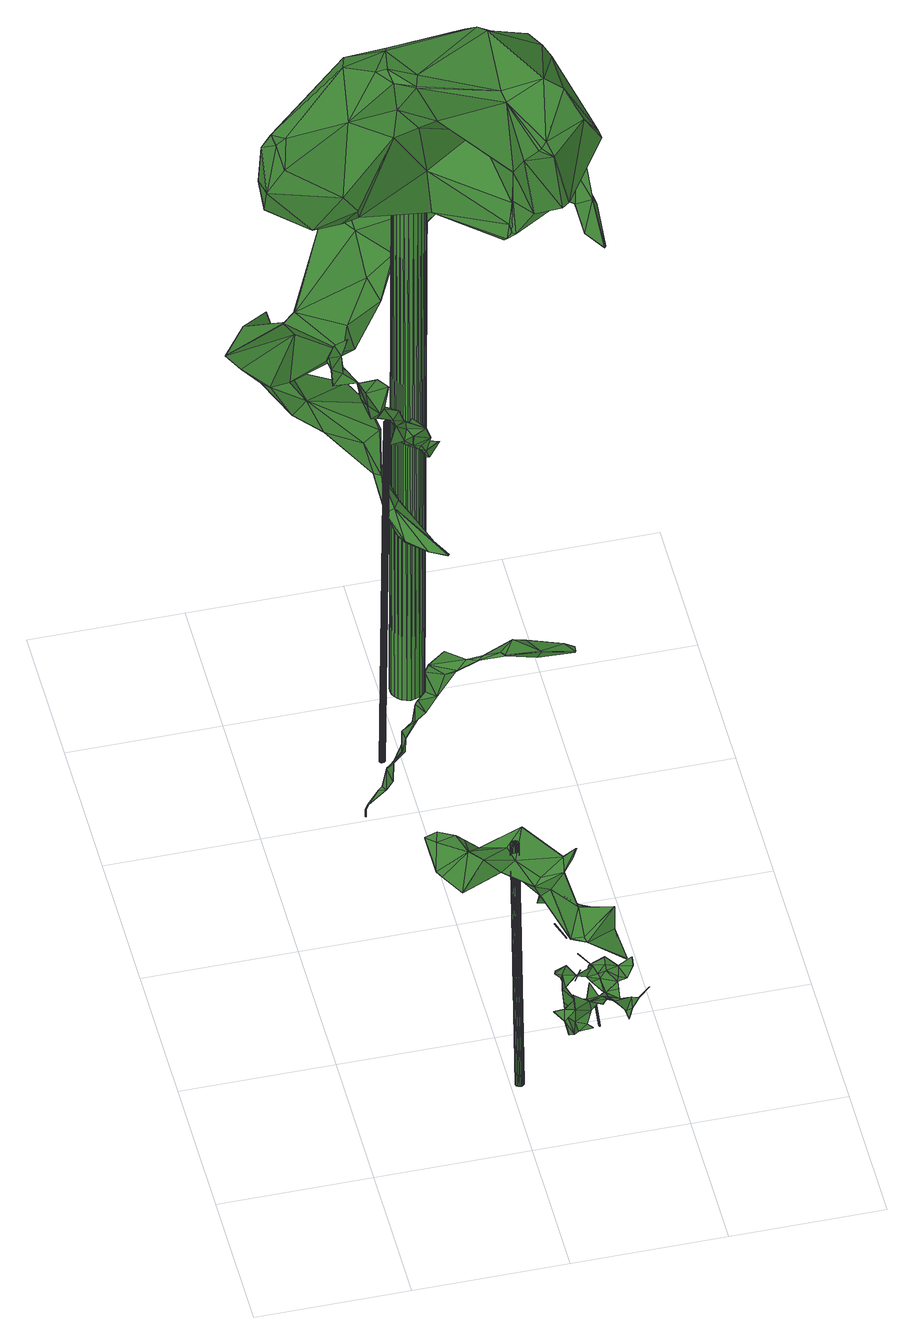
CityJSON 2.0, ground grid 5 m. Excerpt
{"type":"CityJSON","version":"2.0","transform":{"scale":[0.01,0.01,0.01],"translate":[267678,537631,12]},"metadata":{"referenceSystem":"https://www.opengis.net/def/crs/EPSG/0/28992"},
"CityObjects":{
"tree1":{"type":"SolitaryVegetationObject","attributes":{"gtid":174,"crown_width_m":4.52,"crown_median_z":22.86,"crown_r50_m":0.255,"crown_porosity":0.923,"trunk_H_m":10.41,"trunk_DBH_m":0.271,"trunk_radius_m":0.135,"trunk_base_height_m":12.45,"original_gtid":"190"},"geometry":[{"type":"Solid","lod":"3","boundaries":[[[[0,1,2]],[[3,4,5]],[[6,3,5]],[[7,8,9]],[[10,11,12]],[[13,11,10]],[[14,15,16]],[[17,18,19]],[[20,3,21]],[[22,5,4]],[[23,24,25]],[[26,27,28]],[[29,27,26]],[[30,31,32]],[[33,34,35]],[[36,37,38]],[[5,22,39]],[[5,39,40]],[[41,42,43]],[[43,44,41]],[[45,46,36]],[[47,1,0]],[[23,48,49]],[[50,51,52]],[[53,54,55]],[[56,34,57]],[[3,58,59]],[[43,60,61]],[[44,43,61]],[[62,63,61]],[[25,24,64]],[[20,21,22]],[[65,52,66]],[[67,68,69]],[[59,58,55]],[[61,60,27]],[[51,50,16]],[[3,6,58]],[[4,20,22]],[[4,3,20]],[[67,50,70]],[[61,63,44]],[[71,33,72]],[[73,74,75]],[[59,55,39]],[[34,76,35]],[[56,76,34]],[[72,57,71]],[[45,64,24]],[[63,68,44]],[[27,29,77]],[[70,78,79]],[[61,27,77]],[[61,77,62]],[[80,81,82]],[[23,83,48]],[[84,75,19]],[[1,85,84]],[[23,49,46]],[[64,86,87]],[[86,36,38]],[[88,89,90]],[[88,90,6]],[[36,86,91]],[[26,92,29]],[[64,91,86]],[[44,68,93]],[[44,93,41]],[[94,95,96]],[[1,97,18]],[[98,79,99]],[[70,79,98]],[[100,32,31]],[[30,101,31]],[[102,94,96]],[[100,102,96]],[[87,23,25]],[[87,25,64]],[[86,38,87]],[[58,6,90]],[[70,50,78]],[[87,83,23]],[[36,46,37]],[[47,97,1]],[[46,49,37]],[[48,103,49]],[[83,103,48]],[[104,7,105]],[[103,37,49]],[[38,37,103]],[[31,106,100]],[[87,38,103]],[[87,103,83]],[[74,107,75]],[[72,33,35]],[[71,57,34]],[[27,60,28]],[[73,84,107]],[[29,42,98]],[[92,42,29]],[[71,34,108]],[[108,109,110]],[[13,111,112]],[[78,113,114]],[[73,75,84]],[[30,32,108]],[[66,115,14]],[[84,19,1]],[[1,19,2]],[[96,32,100]],[[82,111,116]],[[73,117,74]],[[46,45,24]],[[96,108,32]],[[46,24,23]],[[99,8,77]],[[77,8,62]],[[12,2,19]],[[12,19,18]],[[29,98,77]],[[14,115,15]],[[3,59,21]],[[98,99,77]],[[0,112,47]],[[118,89,114]],[[119,114,89]],[[120,54,53]],[[100,106,102]],[[110,102,121]],[[0,13,112]],[[56,117,73]],[[107,85,17]],[[17,75,107]],[[17,19,75]],[[54,39,55]],[[35,117,72]],[[33,109,34]],[[34,109,108]],[[122,123,53]],[[45,124,64]],[[124,91,64]],[[101,124,45]],[[43,125,60]],[[110,121,30]],[[101,30,121]],[[67,16,50]],[[80,126,81]],[[126,80,116]],[[73,107,56]],[[85,107,84]],[[106,121,102]],[[43,92,125]],[[28,60,125]],[[102,110,94]],[[116,111,127]],[[13,127,111]],[[82,116,80]],[[79,78,105]],[[119,105,78]],[[8,7,62]],[[119,78,114]],[[43,42,92]],[[88,105,119]],[[54,40,39]],[[41,98,42]],[[101,106,124]],[[97,128,10]],[[106,101,121]],[[82,129,130]],[[116,129,126]],[[81,126,129]],[[89,88,119]],[[26,131,92]],[[105,7,9]],[[39,22,21]],[[69,16,67]],[[90,122,58]],[[104,65,132]],[[15,51,16]],[[58,122,55]],[[82,81,129]],[[133,88,134]],[[133,104,88]],[[39,21,59]],[[130,111,82]],[[123,118,113]],[[115,51,15]],[[28,131,26]],[[125,131,28]],[[120,53,123]],[[130,112,111]],[[92,131,125]],[[120,133,134]],[[120,134,135]],[[112,130,127]],[[112,127,47]],[[66,51,115]],[[54,120,135]],[[94,33,95]],[[71,95,33]],[[123,113,52]],[[56,107,76]],[[66,14,65]],[[69,68,63]],[[40,135,5]],[[54,135,40]],[[6,134,88]],[[65,14,16]],[[74,76,107]],[[35,76,74]],[[69,63,7]],[[69,7,104]],[[62,7,63]],[[104,105,88]],[[114,113,118]],[[5,134,6]],[[74,117,35]],[[94,110,33]],[[109,33,110]],[[108,95,71]],[[96,95,108]],[[108,110,30]],[[104,133,65]],[[65,133,120]],[[130,129,127]],[[99,9,8]],[[55,122,53]],[[135,134,5]],[[45,36,136]],[[116,127,129]],[[101,45,136]],[[91,136,36]],[[56,57,117]],[[57,72,117]],[[101,136,31]],[[106,31,136]],[[124,136,91]],[[106,136,124]],[[89,118,90]],[[1,18,85]],[[118,122,90]],[[85,18,17]],[[118,123,122]],[[0,11,13]],[[97,10,18]],[[12,18,10]],[[47,128,97]],[[2,11,0]],[[12,11,2]],[[128,47,127]],[[79,105,9]],[[79,9,99]],[[127,137,128]],[[65,120,52]],[[16,69,132]],[[104,132,69]],[[65,16,132]],[[52,51,66]],[[41,93,98]],[[68,67,93]],[[70,93,67]],[[70,98,93]],[[13,137,127]],[[128,137,10]],[[13,10,137]],[[52,120,123]],[[52,113,50]],[[78,50,113]],[[138,139,140]],[[138,140,141]],[[141,140,142]],[[141,142,143]],[[140,139,144]],[[140,144,142]],[[142,144,145]],[[142,145,143]],[[144,139,146]],[[144,146,145]],[[145,146,147]],[[145,147,143]],[[146,139,148]],[[146,148,147]],[[147,148,149]],[[147,149,143]],[[148,139,150]],[[148,150,149]],[[149,150,151]],[[149,151,143]],[[150,139,152]],[[150,152,151]],[[151,152,153]],[[151,153,143]],[[152,139,154]],[[152,154,153]],[[153,154,155]],[[153,155,143]],[[154,139,156]],[[154,156,155]],[[155,156,157]],[[155,157,143]],[[156,139,158]],[[156,158,157]],[[157,158,159]],[[157,159,143]],[[158,139,160]],[[158,160,159]],[[159,160,161]],[[159,161,143]],[[160,139,162]],[[160,162,161]],[[161,162,163]],[[161,163,143]],[[162,139,164]],[[162,164,163]],[[163,164,165]],[[163,165,143]],[[164,139,166]],[[164,166,165]],[[165,166,167]],[[165,167,143]],[[166,139,168]],[[166,168,167]],[[167,168,169]],[[167,169,143]],[[168,139,170]],[[168,170,169]],[[169,170,171]],[[169,171,143]],[[170,139,172]],[[170,172,171]],[[171,172,173]],[[171,173,143]],[[172,139,174]],[[172,174,173]],[[173,174,175]],[[173,175,143]],[[174,139,176]],[[174,176,175]],[[175,176,177]],[[175,177,143]],[[176,139,178]],[[176,178,177]],[[177,178,179]],[[177,179,143]],[[178,139,180]],[[178,180,179]],[[179,180,181]],[[179,181,143]],[[180,139,182]],[[180,182,181]],[[181,182,183]],[[181,183,143]],[[182,139,184]],[[182,184,183]],[[183,184,185]],[[183,185,143]],[[184,139,186]],[[184,186,185]],[[185,186,187]],[[185,187,143]],[[186,139,138]],[[186,138,187]],[[187,138,141]],[[187,141,143]]]]}]},
"tree2":{"type":"SolitaryVegetationObject","attributes":{"gtid":134,"crown_width_m":2.6,"crown_median_z":27.76,"crown_r50_m":0.198,"crown_porosity":0.95,"trunk_H_m":14.78,"trunk_DBH_m":0.189,"trunk_radius_m":0.0944,"trunk_base_height_m":12.98,"original_gtid":"145"},"geometry":[{"type":"Solid","lod":"3","boundaries":[[[[188,189,190]],[[191,192,193]],[[194,195,196]],[[197,198,199]],[[192,200,201]],[[191,200,192]],[[202,203,204]],[[205,206,207]],[[208,209,210]],[[195,210,209]],[[206,211,212]],[[213,214,215]],[[216,217,218]],[[219,220,221]],[[189,222,223]],[[224,222,189]],[[225,212,226]],[[200,227,228]],[[218,228,227]],[[229,227,191]],[[213,190,214]],[[188,190,213]],[[207,230,205]],[[192,231,193]],[[211,226,212]],[[232,213,233]],[[232,233,234]],[[217,201,235]],[[201,200,235]],[[189,188,224]],[[231,236,221]],[[237,221,236]],[[237,236,231]],[[216,237,238]],[[239,208,202]],[[201,238,192]],[[231,192,238]],[[200,228,235]],[[217,235,228]],[[229,240,237]],[[213,232,199]],[[241,219,242]],[[219,243,220]],[[244,245,246]],[[216,227,237]],[[197,246,223]],[[247,234,233]],[[238,237,231]],[[248,249,250]],[[251,223,222]],[[234,252,194]],[[193,204,229]],[[193,229,191]],[[253,254,255]],[[241,255,254]],[[241,254,253]],[[256,225,226]],[[223,198,197]],[[257,245,244]],[[199,258,213]],[[255,259,248]],[[256,260,251]],[[218,227,216]],[[191,227,200]],[[221,203,219]],[[217,228,218]],[[214,190,257]],[[256,251,225]],[[215,233,213]],[[227,229,237]],[[206,261,207]],[[190,245,257]],[[213,258,188]],[[204,240,229]],[[239,253,208]],[[255,248,250]],[[255,250,252]],[[253,239,243]],[[219,253,243]],[[219,241,253]],[[223,246,262]],[[263,203,249]],[[217,238,201]],[[216,238,217]],[[196,264,265]],[[196,265,194]],[[266,252,234]],[[242,259,241]],[[242,248,259]],[[193,221,204]],[[220,204,221]],[[204,220,202]],[[260,211,267]],[[251,222,224]],[[202,220,239]],[[243,239,220]],[[260,226,211]],[[263,249,248]],[[263,248,242]],[[224,188,268]],[[195,257,196]],[[223,251,198]],[[219,203,242]],[[196,257,244]],[[225,251,269]],[[270,269,224]],[[224,269,251]],[[198,251,270]],[[271,198,270]],[[231,221,193]],[[245,190,272]],[[245,272,246]],[[263,242,203]],[[257,195,247]],[[257,247,214]],[[266,234,247]],[[214,247,215]],[[195,255,247]],[[195,253,255]],[[266,247,255]],[[252,266,255]],[[259,255,241]],[[260,256,226]],[[269,270,260]],[[270,251,260]],[[237,240,221]],[[199,271,273]],[[199,273,258]],[[240,203,221]],[[204,203,240]],[[270,268,271]],[[270,224,268]],[[212,225,269]],[[246,272,262]],[[247,233,215]],[[264,274,265]],[[197,274,264]],[[249,203,208]],[[202,208,203]],[[194,210,195]],[[244,246,264]],[[244,264,196]],[[197,264,246]],[[234,265,274]],[[234,194,265]],[[208,210,249]],[[267,206,212]],[[267,212,269]],[[267,261,206]],[[253,209,208]],[[195,209,253]],[[249,210,250]],[[269,260,267]],[[194,250,210]],[[252,250,194]],[[197,232,274]],[[199,232,197]],[[262,272,189]],[[189,272,190]],[[262,189,223]],[[274,232,234]],[[271,199,198]],[[211,230,267]],[[267,230,261]],[[207,261,230]],[[205,230,206]],[[211,206,230]],[[258,273,188]],[[188,273,268]],[[271,268,273]],[[275,276,277]],[[275,277,278]],[[278,277,279]],[[278,279,280]],[[277,276,281]],[[277,281,279]],[[279,281,282]],[[279,282,280]],[[281,276,283]],[[281,283,282]],[[282,283,284]],[[282,284,280]],[[283,276,285]],[[283,285,284]],[[284,285,286]],[[284,286,280]],[[285,276,287]],[[285,287,286]],[[286,287,288]],[[286,288,280]],[[287,276,289]],[[287,289,288]],[[288,289,290]],[[288,290,280]],[[289,276,291]],[[289,291,290]],[[290,291,292]],[[290,292,280]],[[291,276,293]],[[291,293,292]],[[292,293,294]],[[292,294,280]],[[293,276,295]],[[293,295,294]],[[294,295,296]],[[294,296,280]],[[295,276,297]],[[295,297,296]],[[296,297,298]],[[296,298,280]],[[297,276,299]],[[297,299,298]],[[298,299,300]],[[298,300,280]],[[299,276,301]],[[299,301,300]],[[300,301,302]],[[300,302,280]],[[301,276,303]],[[301,303,302]],[[302,303,304]],[[302,304,280]],[[303,276,305]],[[303,305,304]],[[304,305,306]],[[304,306,280]],[[305,276,307]],[[305,307,306]],[[306,307,308]],[[306,308,280]],[[307,276,309]],[[307,309,308]],[[308,309,310]],[[308,310,280]],[[309,276,311]],[[309,311,310]],[[310,311,312]],[[310,312,280]],[[311,276,313]],[[311,313,312]],[[312,313,314]],[[312,314,280]],[[313,276,315]],[[313,315,314]],[[314,315,316]],[[314,316,280]],[[315,276,317]],[[315,317,316]],[[316,317,318]],[[316,318,280]],[[317,276,319]],[[317,319,318]],[[318,319,320]],[[318,320,280]],[[319,276,321]],[[319,321,320]],[[320,321,322]],[[320,322,280]],[[321,276,323]],[[321,323,322]],[[322,323,324]],[[322,324,280]],[[323,276,275]],[[323,275,324]],[[324,275,278]],[[324,278,280]]]]}]},
"tree3":{"type":"SolitaryVegetationObject","attributes":{"gtid":557,"crown_width_m":2.94,"crown_median_z":14.03,"crown_r50_m":0.162,"crown_porosity":0.945,"trunk_H_m":1.74,"trunk_DBH_m":0.0483,"trunk_radius_m":0.0242,"trunk_base_height_m":12.29,"original_gtid":"637"},"geometry":[{"type":"MultiSurface","lod":"3","boundaries":[[[325,326,327]],[[328,329,330]],[[331,328,330]],[[329,332,330]],[[333,334,335]],[[336,337,338]],[[339,340,341]],[[342,343,344]],[[342,344,345]],[[346,347,348]],[[327,326,349]],[[350,351,352]],[[353,354,355]],[[356,357,358]],[[359,360,361]],[[362,363,364]],[[365,359,366]],[[367,368,369]],[[365,366,361]],[[370,371,372]],[[373,374,375]],[[376,377,337]],[[376,337,336]],[[378,379,380]],[[381,382,383]],[[330,332,331]],[[384,385,386]],[[387,388,377]],[[389,377,388]],[[356,390,391]],[[363,390,356]],[[339,392,340]],[[380,379,393]],[[373,360,365]],[[325,394,326]],[[339,395,392]],[[339,341,395]],[[370,396,371]],[[377,389,337]],[[397,398,399]],[[348,400,377]],[[338,389,401]],[[331,332,329]],[[398,402,399]],[[342,350,396]],[[387,377,400]],[[353,367,354]],[[346,376,403]],[[404,349,393]],[[405,351,406]],[[407,408,409]],[[341,410,411]],[[411,368,367]],[[412,413,414]],[[396,382,342]],[[415,416,417]],[[361,366,359]],[[337,389,338]],[[327,349,404]],[[327,404,325]],[[375,374,418]],[[419,420,421]],[[422,388,387]],[[418,361,423]],[[424,425,395]],[[361,373,365]],[[425,414,426]],[[425,426,355]],[[427,428,429]],[[352,429,428]],[[352,428,427]],[[430,431,385]],[[386,385,431]],[[432,433,434]],[[432,434,369]],[[415,344,343]],[[392,425,355]],[[348,377,376]],[[423,419,435]],[[430,436,437]],[[398,419,438]],[[365,360,359]],[[369,434,334]],[[358,362,364]],[[382,381,416]],[[382,416,415]],[[348,376,346]],[[390,363,439]],[[426,353,355]],[[350,345,406]],[[440,414,425]],[[419,397,420]],[[397,419,398]],[[375,441,373]],[[331,442,328]],[[443,385,384]],[[444,445,446]],[[369,368,432]],[[447,448,333]],[[370,449,422]],[[450,401,385]],[[340,410,341]],[[407,409,451]],[[411,344,350]],[[391,452,453]],[[325,454,394]],[[392,395,425]],[[331,329,442]],[[394,393,379]],[[393,454,404]],[[354,448,345]],[[406,345,448]],[[455,420,397]],[[456,386,431]],[[457,458,437]],[[412,440,413]],[[450,336,401]],[[459,357,334]],[[411,351,405]],[[420,423,421]],[[459,334,460]],[[460,334,445]],[[432,461,462]],[[432,462,391]],[[453,357,356]],[[333,448,369]],[[354,369,448]],[[372,427,418]],[[427,375,418]],[[356,358,364]],[[460,445,363]],[[460,363,362]],[[370,381,383]],[[416,381,370]],[[463,423,435]],[[464,407,409]],[[371,396,350]],[[418,423,463]],[[357,459,358]],[[358,459,460]],[[358,460,362]],[[369,354,367]],[[433,380,444]],[[399,357,453]],[[458,431,430]],[[437,458,430]],[[456,431,458]],[[465,466,419]],[[349,378,393]],[[433,393,378]],[[350,344,415]],[[417,422,350]],[[433,439,393]],[[443,456,427]],[[384,456,443]],[[461,432,368]],[[427,456,375]],[[396,383,382]],[[402,333,335]],[[402,335,357]],[[467,468,469]],[[418,463,372]],[[463,441,372]],[[436,457,437]],[[370,422,417]],[[370,417,416]],[[425,413,440]],[[418,374,361]],[[361,374,373]],[[433,432,391]],[[433,391,439]],[[447,470,405]],[[470,368,405]],[[338,401,336]],[[450,385,443]],[[403,336,450]],[[403,450,443]],[[426,424,353]],[[376,336,403]],[[443,427,403]],[[385,401,389]],[[386,456,384]],[[375,456,441]],[[470,461,368]],[[427,372,352]],[[425,424,413]],[[406,351,350]],[[438,419,423]],[[462,461,455]],[[462,455,391]],[[372,441,456]],[[372,456,458]],[[411,405,368]],[[412,414,440]],[[433,444,446]],[[334,446,445]],[[415,410,340]],[[373,463,435]],[[441,463,373]],[[333,369,334]],[[356,364,363]],[[447,333,402]],[[356,391,453]],[[436,458,457]],[[345,350,342]],[[438,423,420]],[[357,399,402]],[[341,367,353]],[[395,341,353]],[[395,353,424]],[[361,421,423]],[[355,415,340]],[[355,340,392]],[[388,449,471]],[[471,385,389]],[[389,388,471]],[[419,421,435]],[[470,438,461]],[[469,371,468]],[[447,438,470]],[[447,398,438]],[[417,350,415]],[[455,461,420]],[[420,461,438]],[[455,397,452]],[[424,426,413]],[[414,413,426]],[[367,341,411]],[[400,348,347]],[[464,409,408]],[[408,407,464]],[[387,429,422]],[[400,347,387]],[[346,387,347]],[[346,429,387]],[[471,449,385]],[[385,449,430]],[[388,422,449]],[[352,371,469]],[[372,371,352]],[[409,472,451]],[[435,421,373]],[[360,421,361]],[[360,373,421]],[[455,452,391]],[[452,397,453]],[[325,404,454]],[[382,415,343]],[[391,390,439]],[[442,329,328]],[[447,402,398]],[[433,378,380]],[[397,399,453]],[[383,396,370]],[[430,449,370]],[[436,430,370]],[[436,370,458]],[[410,415,355]],[[345,344,354]],[[410,344,411]],[[354,344,410]],[[355,354,410]],[[458,370,372]],[[439,363,444]],[[445,444,363]],[[406,448,447]],[[405,406,447]],[[350,429,351]],[[350,351,411]],[[352,351,429]],[[371,350,468]],[[439,444,393]],[[352,469,468]],[[352,468,350]],[[393,444,380]],[[357,335,334]],[[326,378,349]],[[326,379,378]],[[326,394,379]],[[422,429,350]],[[403,473,346]],[[429,346,473]],[[403,427,473]],[[429,473,427]],[[342,382,343]],[[433,446,434]],[[334,434,446]],[[410,343,415]],[[393,394,454]],[[474,475,476]],[[474,476,477]],[[477,476,478]],[[477,478,479]],[[476,475,480]],[[476,480,478]],[[478,480,481]],[[478,481,479]],[[480,475,482]],[[480,482,481]],[[481,482,483]],[[481,483,479]],[[482,475,484]],[[482,484,483]],[[483,484,485]],[[483,485,479]],[[484,475,486]],[[484,486,485]],[[485,486,487]],[[485,487,479]],[[486,475,488]],[[486,488,487]],[[487,488,489]],[[487,489,479]],[[488,475,490]],[[488,490,489]],[[490,475,491]],[[490,491,489]],[[489,491,492]],[[489,492,479]],[[492,491,493]],[[492,493,479]],[[491,475,494]],[[491,494,493]],[[493,494,495]],[[493,495,479]],[[495,494,496]],[[495,496,479]],[[494,475,497]],[[494,497,496]],[[496,497,498]],[[496,498,479]],[[498,497,499]],[[498,499,479]],[[497,475,500]],[[497,500,499]],[[499,500,501]],[[499,501,479]],[[500,475,502]],[[500,502,501]],[[501,502,503]],[[501,503,479]],[[502,475,504]],[[502,504,503]],[[503,504,505]],[[503,505,479]],[[504,475,506]],[[504,506,505]],[[505,506,507]],[[505,507,479]],[[506,475,474]],[[506,474,507]],[[507,474,508]],[[507,508,479]],[[508,474,477]],[[508,477,479]]]}]},
"tree4":{"type":"SolitaryVegetationObject","attributes":{"gtid":9,"crown_width_m":9.93,"crown_median_z":35,"crown_r50_m":0.504,"crown_porosity":0.868,"trunk_H_m":22.15,"trunk_DBH_m":1.09,"trunk_radius_m":0.546,"trunk_base_height_m":12.85,"original_gtid":"9"},"geometry":[{"type":"Solid","lod":"3","boundaries":[[[[509,510,511]],[[512,513,514]],[[515,516,517]],[[516,515,518]],[[509,519,520]],[[521,522,523]],[[524,525,526]],[[527,525,524]],[[520,528,529]],[[530,531,532]],[[533,534,535]],[[536,537,538]],[[539,540,541]],[[542,543,544]],[[545,546,547]],[[520,529,509]],[[548,541,519]],[[549,550,551]],[[518,552,553]],[[554,555,556]],[[557,558,559]],[[560,511,510]],[[561,562,563]],[[553,564,565]],[[509,529,566]],[[517,516,532]],[[556,567,568]],[[515,517,531]],[[548,519,569]],[[566,510,509]],[[560,510,566]],[[511,569,509]],[[570,571,572]],[[523,522,573]],[[574,575,562]],[[536,538,576]],[[577,578,550]],[[548,569,511]],[[579,580,581]],[[509,569,519]],[[547,582,545]],[[582,583,545]],[[584,585,586]],[[546,587,588]],[[589,590,587]],[[591,592,583]],[[589,591,590]],[[539,589,587]],[[593,594,595]],[[593,595,596]],[[531,597,515]],[[553,565,598]],[[599,600,601]],[[602,603,549]],[[604,605,606]],[[607,608,609]],[[610,611,612]],[[610,612,573]],[[613,614,615]],[[586,616,584]],[[617,607,618]],[[586,619,616]],[[584,616,620]],[[542,621,622]],[[542,544,621]],[[530,613,531]],[[614,521,523]],[[623,521,614]],[[555,624,563]],[[625,575,626]],[[535,627,628]],[[535,543,627]],[[581,621,579]],[[535,629,543]],[[630,538,537]],[[631,568,632]],[[633,634,635]],[[633,635,616]],[[609,636,637]],[[580,629,534]],[[535,534,629]],[[621,638,622]],[[639,600,630]],[[522,630,537]],[[522,521,630]],[[639,630,521]],[[640,641,642]],[[643,644,645]],[[565,646,647]],[[648,646,565]],[[649,650,651]],[[641,652,601]],[[653,654,520]],[[655,520,654]],[[578,577,656]],[[594,551,578]],[[602,657,621]],[[627,658,628]],[[568,567,632]],[[549,659,602]],[[578,551,550]],[[616,619,633]],[[543,629,544]],[[546,514,547]],[[627,543,658]],[[535,628,660]],[[611,634,612]],[[658,652,641]],[[661,622,638]],[[661,542,622]],[[533,535,660]],[[629,579,544]],[[629,580,579]],[[621,544,579]],[[575,662,663]],[[519,540,520]],[[664,662,625]],[[588,632,567]],[[631,632,588]],[[577,665,656]],[[537,610,573]],[[567,512,588]],[[588,512,546]],[[556,512,567]],[[556,513,512]],[[531,517,532]],[[561,666,667]],[[520,540,653]],[[620,668,669]],[[593,605,670]],[[623,614,613]],[[620,669,584]],[[532,598,647]],[[577,550,665]],[[531,615,597]],[[532,647,530]],[[526,671,536]],[[660,571,672]],[[664,644,662]],[[673,674,668]],[[669,668,674]],[[561,667,574]],[[675,625,626]],[[555,514,513]],[[621,676,638]],[[601,652,599]],[[552,612,677]],[[598,565,647]],[[516,518,553]],[[556,555,513]],[[600,599,630]],[[573,522,537]],[[556,568,554]],[[678,679,673]],[[561,574,562]],[[664,645,644]],[[561,680,585]],[[637,636,681]],[[682,683,684]],[[593,670,594]],[[542,658,543]],[[604,527,524]],[[640,685,686]],[[534,687,580]],[[597,518,515]],[[552,518,597]],[[598,532,553]],[[532,516,553]],[[559,688,608]],[[559,608,564]],[[689,564,617]],[[531,613,615]],[[553,677,557]],[[690,557,677]],[[673,668,678]],[[601,642,641]],[[660,672,533]],[[683,682,659]],[[655,654,691]],[[643,692,644]],[[690,693,619]],[[519,541,540]],[[630,599,538]],[[661,538,599]],[[609,637,607]],[[681,635,527]],[[539,587,545]],[[546,545,587]],[[625,662,575]],[[677,693,690]],[[549,603,550]],[[643,624,554]],[[555,554,624]],[[669,674,584]],[[588,587,590]],[[588,590,631]],[[570,572,686]],[[605,618,606]],[[523,552,597]],[[618,603,602]],[[618,602,650]],[[554,692,643]],[[691,654,545]],[[608,607,617]],[[564,608,617]],[[552,677,553]],[[619,693,633]],[[549,551,683]],[[594,683,551]],[[539,653,540]],[[545,653,539]],[[560,528,511]],[[526,576,676]],[[638,676,576]],[[564,694,648]],[[689,694,564]],[[665,695,656]],[[550,695,665]],[[626,678,675]],[[692,631,696]],[[692,696,644]],[[524,697,682]],[[657,697,676]],[[676,697,526]],[[566,529,528]],[[600,642,601]],[[639,642,600]],[[698,680,645]],[[560,566,528]],[[511,528,548]],[[660,628,658]],[[648,686,646]],[[512,514,546]],[[641,640,572]],[[548,528,541]],[[583,691,545]],[[592,691,583]],[[677,612,634]],[[542,652,658]],[[638,576,661]],[[538,661,576]],[[581,687,602]],[[663,563,562]],[[657,676,621]],[[594,578,595]],[[583,590,591]],[[572,658,641]],[[525,611,671]],[[525,671,526]],[[552,523,573]],[[575,663,562]],[[634,525,635]],[[689,617,650]],[[689,650,649]],[[602,621,581]],[[552,573,612]],[[568,631,692]],[[568,692,554]],[[675,608,688]],[[620,635,668]],[[536,671,699]],[[536,699,537]],[[564,648,565]],[[580,687,581]],[[527,635,525]],[[602,687,650]],[[661,599,652]],[[661,652,542]],[[541,655,539]],[[589,539,655]],[[527,604,681]],[[645,680,643]],[[683,594,670]],[[683,659,549]],[[679,575,574]],[[626,575,679]],[[660,658,571]],[[694,689,700]],[[663,696,563]],[[662,696,663]],[[698,645,701]],[[678,668,702]],[[572,571,658]],[[681,604,703]],[[525,634,611]],[[671,611,610]],[[591,655,592]],[[589,655,591]],[[528,655,541]],[[644,696,662]],[[514,555,696]],[[584,674,666]],[[667,666,673]],[[674,673,666]],[[528,520,655]],[[616,635,620]],[[685,647,646]],[[647,685,530]],[[640,686,572]],[[559,704,557]],[[564,553,704]],[[701,559,558]],[[536,576,526]],[[558,698,701]],[[625,675,688]],[[702,636,609]],[[678,702,675]],[[701,688,559]],[[682,657,602]],[[682,602,659]],[[685,623,530]],[[681,668,635]],[[664,705,645]],[[563,696,555]],[[597,615,523]],[[685,640,623]],[[530,623,613]],[[642,623,640]],[[642,639,623]],[[623,639,521]],[[558,690,698]],[[698,690,619]],[[604,670,605]],[[524,670,604]],[[684,683,670]],[[682,670,524]],[[684,670,682]],[[557,690,558]],[[689,649,700]],[[681,702,668]],[[614,523,615]],[[687,651,650]],[[672,706,649]],[[672,571,706]],[[707,706,571]],[[605,593,618]],[[603,596,550]],[[666,561,585]],[[586,585,619]],[[585,698,619]],[[666,585,584]],[[585,680,698]],[[650,617,618]],[[656,595,578]],[[695,595,656]],[[673,679,667]],[[667,679,574]],[[702,681,636]],[[626,679,678]],[[563,624,680]],[[563,680,561]],[[624,643,680]],[[653,545,654]],[[677,634,693]],[[633,693,634]],[[694,700,706]],[[706,700,649]],[[571,570,707]],[[648,707,570]],[[687,534,651]],[[707,648,694]],[[618,593,596]],[[603,618,596]],[[706,707,694]],[[550,596,695]],[[682,697,657]],[[524,526,697]],[[618,607,637]],[[695,596,595]],[[592,655,691]],[[702,609,675]],[[608,675,609]],[[564,704,559]],[[557,704,553]],[[672,651,533]],[[637,606,618]],[[514,696,590]],[[590,696,631]],[[537,699,610]],[[671,610,699]],[[637,681,703]],[[637,703,606]],[[533,651,534]],[[604,606,703]],[[685,646,686]],[[648,570,686]],[[672,649,651]],[[625,705,664]],[[688,705,625]],[[701,705,688]],[[645,705,701]],[[514,708,547]],[[583,708,590]],[[514,590,708]],[[582,708,583]],[[547,708,582]],[[709,710,711]],[[709,711,712]],[[712,711,713]],[[712,713,714]],[[711,710,715]],[[711,715,713]],[[713,715,716]],[[713,716,714]],[[715,710,717]],[[715,717,716]],[[716,717,718]],[[716,718,714]],[[717,710,719]],[[717,719,718]],[[718,719,720]],[[718,720,714]],[[719,710,721]],[[719,721,720]],[[720,721,722]],[[720,722,714]],[[721,710,723]],[[721,723,722]],[[722,723,724]],[[722,724,714]],[[723,710,725]],[[723,725,724]],[[724,725,726]],[[724,726,714]],[[725,710,727]],[[725,727,726]],[[726,727,728]],[[726,728,714]],[[727,710,729]],[[727,729,728]],[[728,729,730]],[[728,730,714]],[[729,710,731]],[[729,731,730]],[[730,731,732]],[[730,732,714]],[[731,710,733]],[[731,733,732]],[[732,733,734]],[[732,734,714]],[[733,710,735]],[[733,735,734]],[[734,735,736]],[[734,736,714]],[[735,710,737]],[[735,737,736]],[[736,737,738]],[[736,738,714]],[[737,710,739]],[[737,739,738]],[[738,739,740]],[[738,740,714]],[[739,710,741]],[[739,741,740]],[[740,741,742]],[[740,742,714]],[[741,710,743]],[[741,743,742]],[[742,743,744]],[[742,744,714]],[[743,710,745]],[[743,745,744]],[[744,745,746]],[[744,746,714]],[[745,710,747]],[[745,747,746]],[[746,747,748]],[[746,748,714]],[[747,710,749]],[[747,749,748]],[[748,749,750]],[[748,750,714]],[[749,710,751]],[[749,751,750]],[[750,751,752]],[[750,752,714]],[[751,710,753]],[[751,753,752]],[[752,753,754]],[[752,754,714]],[[753,710,755]],[[753,755,754]],[[754,755,756]],[[754,756,714]],[[755,710,757]],[[755,757,756]],[[756,757,758]],[[756,758,714]],[[757,710,709]],[[757,709,758]],[[758,709,712]],[[758,712,714]]]]}]}
},
"vertices":[
[152,530,1180],[163,516,1268],[163,519,1269],[794,126,766],[809,54,741],[685,43,853],[642,88,832],[459,245,1014],[339,251,949],[445,287,1015],[186,524,1204],[154,533,1180],[178,533,1251],[145,543,1156],[681,187,1120],[681,190,1120],[649,221,1060],[219,504,1342],[185,516,1286],[184,519,1288],[811,55,742],[796,124,769],[811,53,744],[684,353,1856],[580,421,1825],[580,421,1828],[258,412,1046],[274,324,980],[257,410,1049],[276,326,978],[357,416,1745],[359,404,1763],[325,424,1734],[275,473,1623],[275,470,1531],[278,486,1519],[501,356,1841],[598,352,1815],[606,332,1856],[779,83,851],[780,86,943],[371,361,1062],[370,362,1059],[347,373,1074],[366,280,1093],[476,412,1794],[595,391,1782],[163,517,1175],[713,334,1853],[708,328,1841],[650,224,1058],[680,225,1076],[647,195,1021],[710,178,868],[779,89,942],[784,179,835],[242,468,1502],[244,480,1567],[756,175,805],[791,147,801],[287,376,1056],[364,279,1091],[338,248,949],[404,241,1085],[536,416,1846],[646,191,1022],[676,204,1063],[550,352,1086],[493,307,1054],[504,248,1053],[552,353,1083],[251,475,1587],[246,483,1567],[205,495,1443],[223,503,1441],[219,519,1384],[252,477,1499],[288,309,971],[577,215,996],[495,306,1050],[112,579,1012],[110,577,1012],[109,572,1047],[708,302,1864],[204,492,1357],[207,489,1357],[501,358,1844],[606,334,1859],[577,216,911],[578,265,832],[671,221,851],[489,375,1840],[299,415,1059],[412,340,1038],[278,476,1692],[273,470,1624],[272,468,1713],[185,521,1204],[411,341,1034],[424,315,1019],[280,459,1751],[430,415,1780],[340,498,1759],[707,301,1861],[555,199,973],[478,260,1014],[392,426,1782],[217,494,1409],[303,434,1632],[304,437,1632],[321,445,1701],[112,554,1087],[144,540,1156],[606,203,951],[609,261,892],[684,189,1120],[112,571,1047],[236,485,1488],[632,254,877],[582,249,887],[684,166,887],[352,441,1749],[672,222,854],[670,187,895],[443,415,1798],[298,414,1062],[113,576,1010],[114,552,1086],[165,519,1174],[109,569,1046],[110,551,1087],[258,412,1049],[577,212,997],[605,199,950],[642,88,836],[678,64,858],[428,412,1783],[146,541,1155],[539,275,45],[525,275,45],[538,278,45],[526,286,1086],[525,289,1086],[512,286,1086],[537,282,45],[524,293,1086],[535,284,45],[522,295,1086],[532,287,45],[519,297,1086],[529,288,45],[516,299,1086],[525,289,45],[512,299,1086],[522,288,45],[509,299,1086],[518,287,45],[505,298,1086],[516,285,45],[503,295,1086],[513,282,45],[501,293,1086],[512,279,45],[499,290,1086],[511,275,45],[499,286,1086],[512,272,45],[499,282,1086],[513,268,45],[500,279,1086],[515,266,45],[502,276,1086],[518,263,45],[505,274,1086],[521,262,45],[509,273,1086],[525,261,45],[512,272,1086],[528,262,45],[515,273,1086],[532,263,45],[519,274,1086],[534,265,45],[522,276,1086],[537,268,45],[524,279,1086],[538,271,45],[525,282,1086],
[503,1695,1443],[527,1689,1439],[492,1667,1488],[257,1637,1884],[255,1638,1884],[259,1625,1825],[476,1666,1625],[450,1633,1622],[492,1667,1576],[561,1660,1534],[583,1694,1457],[537,1744,1501],[252,1660,1914],[247,1660,1902],[359,1588,1751],[366,1646,1747],[338,1634,1810],[563,1842,1385],[557,1816,1341],[562,1841,1384],[400,1594,1700],[395,1605,1673],[425,1647,1664],[568,1808,1338],[577,1735,1331],[468,1691,1484],[445,1655,1494],[444,1657,1494],[298,1685,1887],[282,1696,1918],[321,1695,1946],[348,1633,1741],[358,1589,1750],[337,1636,1809],[554,1699,1422],[582,1692,1456],[546,1698,1411],[587,1724,1339],[627,1767,1354],[298,1683,1887],[277,1691,1931],[294,1646,1851],[564,1840,1384],[258,1626,1824],[503,1685,1523],[462,1674,1496],[462,1675,1586],[250,1661,1914],[293,1647,1849],[300,1673,1852],[286,1676,1870],[364,1567,1714],[339,1636,1810],[374,1689,1678],[357,1719,1721],[363,1568,1714],[498,1669,1568],[503,1683,1523],[560,1659,1534],[462,1651,1575],[381,1690,1688],[444,1666,1736],[415,1659,1669],[573,1713,1380],[443,1691,1617],[393,1605,1672],[413,1658,1668],[417,1665,1640],[628,1767,1355],[463,1650,1575],[499,1700,1457],[375,1690,1679],[626,1767,1356],[557,1815,1343],[524,1674,1493],[410,1680,1763],[499,1670,1569],[492,1669,1576],[442,1690,1615],[567,1807,1340],[546,1700,1411],[572,1728,1352],[573,1715,1380],[554,1701,1422],[523,1673,1494],[527,1691,1439],[498,1671,1568],[434,1675,98],[425,1675,98],[434,1678,98],[448,1673,1576],[448,1675,1576],[439,1673,1576],[433,1680,98],[447,1677,1576],[432,1682,98],[446,1679,1576],[430,1683,98],[444,1681,1576],[428,1684,98],[441,1682,1576],[425,1684,98],[439,1682,1576],[423,1684,98],[436,1682,1576],[420,1683,98],[434,1681,1576],[418,1682,98],[432,1679,1576],[417,1680,98],[431,1677,1576],[416,1678,98],[430,1675,1576],[416,1675,98],[429,1673,1576],[416,1673,98],[430,1670,1576],[417,1670,98],[431,1668,1576],[418,1668,98],[432,1666,1576],[420,1667,98],[434,1665,1576],[423,1666,98],[436,1664,1576],[425,1666,98],[439,1663,1576],[428,1666,98],[441,1664,1576],[430,1667,98],[444,1665,1576],[432,1668,98],[446,1666,1576],[433,1670,98],[447,1668,1576],[434,1673,98],[448,1670,1576],
[864,613,150],[878,610,150],[864,612,149],[752,606,301],[753,606,301],[723,643,335],[722,643,334],[723,644,334],[885,487,198],[918,502,189],[890,505,200],[703,370,123],[717,368,122],[703,369,123],[894,370,146],[888,389,165],[887,403,159],[819,400,233],[853,388,217],[842,435,191],[842,436,192],[765,390,136],[783,387,119],[783,386,118],[853,589,140],[811,429,207],[811,430,206],[777,436,199],[913,424,185],[879,436,174],[913,423,186],[899,538,213],[899,537,213],[945,553,225],[706,564,210],[737,551,239],[715,527,212],[946,553,225],[928,541,188],[945,554,225],[698,537,225],[706,563,209],[879,436,172],[843,464,180],[885,487,196],[771,389,233],[773,431,202],[738,440,199],[714,503,249],[716,474,224],[703,459,232],[735,379,122],[735,378,122],[908,581,142],[908,582,143],[909,581,143],[805,346,255],[824,375,245],[805,347,256],[661,394,210],[689,368,186],[661,393,210],[765,389,136],[726,386,158],[715,341,149],[910,539,181],[881,548,199],[911,397,164],[908,581,143],[878,610,151],[911,397,163],[771,390,233],[808,551,224],[826,505,226],[857,534,231],[783,385,119],[703,370,124],[856,518,221],[726,387,158],[853,589,142],[836,462,186],[836,462,187],[765,550,165],[765,550,166],[790,584,172],[884,401,169],[842,436,190],[973,434,205],[973,434,204],[972,434,205],[853,387,217],[824,375,243],[819,399,232],[717,474,223],[810,506,264],[792,513,215],[757,501,239],[780,400,181],[757,500,238],[937,425,174],[937,424,175],[937,426,175],[738,440,197],[773,431,200],[780,402,180],[723,371,225],[695,393,213],[862,510,190],[899,545,157],[890,505,198],[757,500,240],[720,377,284],[719,377,284],[792,511,215],[899,546,158],[973,433,205],[703,459,234],[752,606,300],[700,383,189],[900,545,158],[928,540,188],[910,538,181],[831,496,213],[843,464,181],[723,372,224],[725,386,158],[790,585,172],[862,560,238],[862,560,239],[878,609,151],[808,551,223],[695,394,213],[719,378,284],[723,373,225],[943,533,208],[944,533,208],[809,512,188],[853,526,223],[717,474,224],[766,550,166],[771,536,297],[771,536,296],[784,442,260],[784,442,259],[784,442,258],[809,511,188],[701,383,189],[791,584,172],[779,401,181],[827,475,29],[825,475,29],[827,476,29],[803,453,203],[802,454,203],[800,453,203],[827,477,29],[802,455,203],[826,477,29],[801,455,203],[825,477,29],[800,455,203],[824,477,29],[799,455,203],[823,477,29],[798,454,203],[823,476,29],[823,475,29],[798,453,203],[798,452,203],[823,474,29],[798,452,202],[798,451,202],[824,473,29],[799,451,202],[799,450,202],[825,473,29],[800,450,203],[826,473,29],[801,450,203],[827,473,29],[802,451,203],[827,474,29],[802,452,203],[803,452,203],
[627,1770,879],[645,1723,894],[591,1754,894],[162,2168,1412],[205,2289,1506],[237,2134,1397],[72,1837,2556],[137,1839,2464],[66,1727,2541],[194,1928,2460],[508,1827,916],[531,1903,988],[368,1960,2863],[384,2014,2849],[129,1905,2678],[821,2215,2413],[673,2264,2508],[786,2188,2633],[680,2281,2446],[510,1866,993],[630,1771,883],[305,1690,2572],[63,1686,2654],[212,1702,2440],[959,1524,2538],[982,1533,2548],[919,1470,2825],[778,2062,2834],[514,1986,2888],[801,1998,2899],[461,1947,1077],[482,1870,974],[481,1866,977],[944,1715,2920],[905,1517,2846],[998,1677,2902],[466,2048,1105],[259,2089,1241],[428,2162,1268],[527,1796,913],[1128,1940,2306],[1140,1884,2177],[1128,1940,2207],[218,1966,2472],[363,1807,2369],[28,2086,1555],[101,2157,1598],[131,2201,1471],[509,2061,2356],[425,2156,2063],[630,1942,2206],[644,1721,899],[468,2074,1870],[360,2003,1716],[283,2001,1713],[636,1906,2219],[377,1784,2377],[648,1725,898],[152,2135,1396],[78,2084,1486],[527,1798,908],[786,1926,2522],[845,1699,2549],[627,1796,2729],[406,2045,2696],[476,2051,1828],[488,2004,1754],[914,2030,2803],[1170,1839,2010],[1156,1903,2138],[1106,1673,2697],[1109,1641,2693],[1056,1693,2656],[455,2108,1242],[467,2042,1291],[416,2441,2004],[362,2174,2033],[386,2432,2024],[325,2020,1217],[239,2082,1250],[431,1953,1211],[275,2044,1343],[480,1935,1275],[484,1939,1275],[1068,1960,2220],[1107,1951,2197],[1092,1906,2131],[1087,1894,2161],[93,1885,2652],[310,1731,2418],[572,1827,2913],[486,1865,2922],[557,1778,2914],[895,1870,2510],[1096,1932,2268],[804,2218,2385],[1054,2092,2355],[739,2076,2346],[692,1960,2251],[660,1925,2196],[660,1958,2232],[454,2049,2655],[563,2194,2530],[451,2047,2651],[128,1718,2706],[164,1856,2702],[131,1842,2693],[441,2475,2169],[823,1727,2231],[836,1874,2351],[264,2242,2208],[446,2475,2168],[1021,1931,2785],[997,1954,2818],[363,1861,2721],[208,2017,1731],[494,1983,1786],[523,2032,1870],[885,1496,2842],[878,1498,2833],[1045,1602,2828],[500,1948,2914],[162,2053,1418],[140,2086,1412],[355,2265,2338],[441,2266,2430],[491,2267,2400],[634,1945,2205],[701,2027,2294],[965,2011,2819],[450,1862,2920],[508,1826,2775],[556,1775,2911],[496,1818,2901],[183,1966,1779],[358,1911,1670],[220,1972,1813],[496,1823,2659],[358,1708,2484],[625,1925,2384],[842,1649,2330],[886,1680,2384],[932,1570,2492],[819,1756,2855],[502,1925,1025],[499,1951,1060],[483,1931,1080],[1153,1864,2029],[885,1991,2686],[827,1718,2839],[1059,2034,2404],[843,1548,2748],[827,1972,2904],[403,1943,1638],[400,1959,1652],[378,1941,1749],[1166,1835,2008],[417,2165,2018],[479,2079,1876],[508,2330,2084],[501,2353,2080],[1057,2095,2357],[717,2128,2642],[883,1585,2470],[522,2094,1926],[482,2180,2039],[547,2014,1948],[947,2019,2768],[479,2072,2394],[537,2064,1933],[512,2061,1874],[217,1976,1811],[563,2198,2342],[1050,2073,2420],[1097,2090,2369],[1086,2091,2377],[496,1819,2663],[574,1819,2687],[1028,1671,2612],[543,2014,1952],[820,1686,2275],[315,2223,2223],[492,1983,1088],[224,1988,1701],[355,2240,2328],[830,1691,2332],[1109,1864,2056],[227,2065,1413],[802,2127,2595],[361,2170,2037],[701,2005,2729],[831,1666,2319],[443,2108,1986],[502,2157,2059],[711,2081,2336],[575,1951,2395],[460,2027,1853],[842,1687,2434],[841,1704,2412],[427,2158,1273],[630,1975,85],[575,1975,85],[628,1989,85],[634,1963,2300],[632,1977,2300],[579,1963,2300],[622,2002,85],[626,1990,2300],[614,2013,85],[618,2002,2301],[603,2022,85],[606,2010,2301],[589,2028,85],[593,2016,2301],[575,2030,85],[579,2018,2301],[561,2028,85],[565,2016,2301],[548,2022,85],[552,2010,2301],[537,2014,85],[540,2002,2301],[528,2003,85],[532,1991,2301],[522,1990,85],[526,1978,2301],[520,1975,85],[524,1963,2300],[522,1961,85],[526,1949,2300],[528,1948,85],[531,1936,2300],[536,1937,85],[540,1925,2300],[547,1928,85],[551,1916,2300],[561,1922,85],[564,1910,2300],[575,1920,85],[579,1908,2300],[589,1922,85],[593,1910,2300],[602,1928,85],[606,1916,2300],[613,1936,85],[617,1924,2300],[622,1947,85],[626,1935,2300],[628,1961,85],[632,1949,2300]
]}
